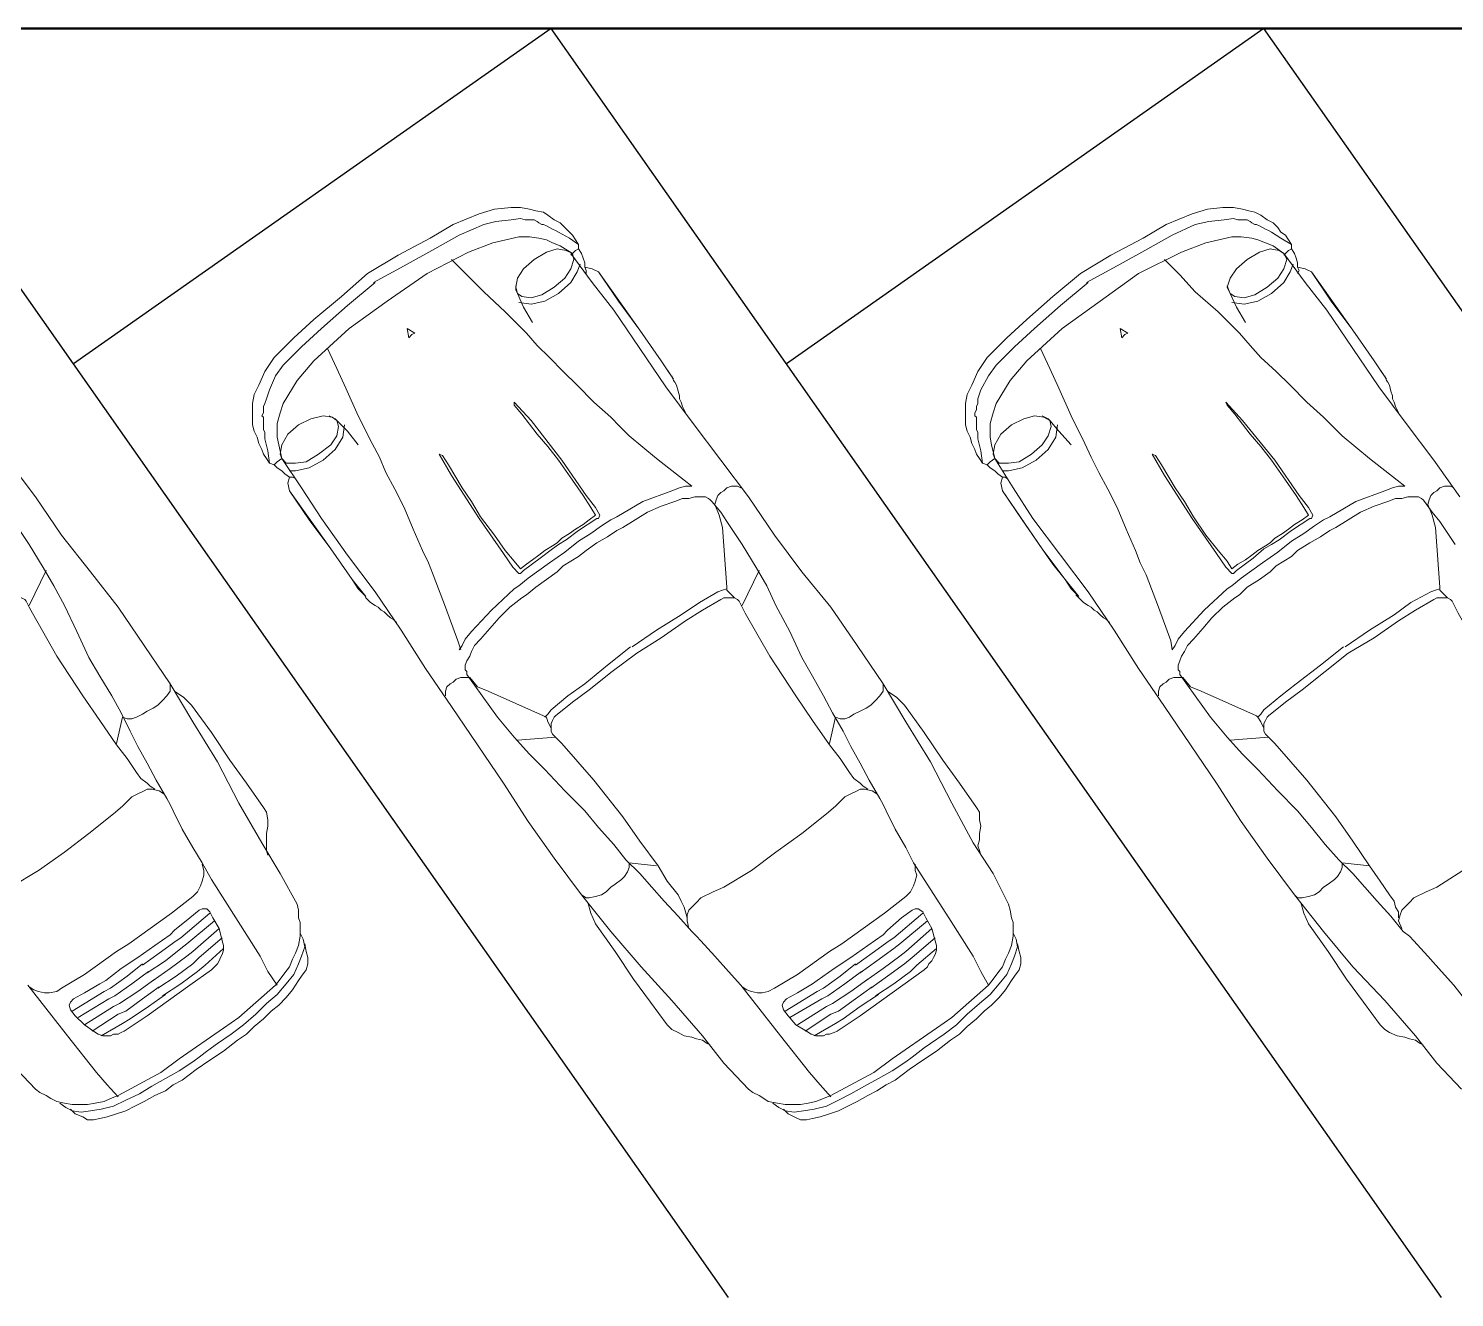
# Model space of a CAD drawing. Header units: metres. Extents: x -24.2 to 51.5, y -28.6 to 30.1.
# Drawn here: x -0.55 to 5.08, y -22.65 to -17.65 of the extents above; entities that cross this region are included whole.
import ezdxf

# ---------------------------------------------------------------- set-up
doc = ezdxf.new("R2010")
doc.units = ezdxf.units.M
for name, color, linetype in [('GF-BLACK', 250, 'Continuous'), ('GF-DARKGRAY', 8, 'Continuous'), ('GF-GRAY', 8, 'Continuous')]:
    doc.layers.add(name, color=color, linetype=linetype)

msp = doc.modelspace()

# ---------------------------------------------------------------- linework, layer by layer
at = {"layer": 'GF-BLACK', "lineweight": 50, "true_color": 0x000000}
msp.add_line((-9.7335, -17.6507), (11.0973, -17.6507), dxfattribs=at)
at = {"layer": 'GF-DARKGRAY', "lineweight": 25, "true_color": 0x767676}
for p, q in [((2.2146, -22.6533), (-1.2974, -17.6507)), ((1.5146, -17.6507), (-0.3681, -18.9723)), ((5.0267, -22.6533), (1.5146, -17.6507)), ((4.3267, -17.6507), (2.4439, -18.9723)), ((7.8387, -22.6533), (4.3267, -17.6507))]:
    msp.add_line(p, q, dxfattribs=at)
at = {"layer": 'GF-GRAY', "lineweight": 13, "true_color": 0x808080}
for p, q in [((2.0396, -19.4309), (2.0698, -19.455)), ((4.8517, -19.4309), (4.8819, -19.455)), ((2.1603, -19.5274), (2.1664, -19.5093)), ((4.9724, -19.5274), (4.9784, -19.5093)), ((-0.4767, -19.7869), (-0.5431, -19.9257)), ((2.3353, -19.7869), (2.2689, -19.9257)), ((1.1465, -20.0645), (1.1586, -20.1007)), ((3.9586, -20.0645), (3.9646, -20.1007)), ((1.3819, -20.4567), (1.5327, -20.4447)), ((4.1939, -20.4567), (4.3448, -20.4447))]:
    msp.add_line(p, q, dxfattribs=at)
for points in [[(0.7905, -18.6162), (0.9112, -18.5438), (1.0379, -18.4774), (1.1284, -18.4231), (1.231, -18.3809), (1.2914, -18.3628), (1.3577, -18.3568), (1.394, -18.3568), (1.4302, -18.3628), (1.4543, -18.3688), (1.4845, -18.3749), (1.5026, -18.3869), (1.5267, -18.405), (1.5508, -18.4171), (1.569, -18.4352), (1.5871, -18.4533), (1.5991, -18.4654), (1.6112, -18.4835), (1.6233, -18.5016)], [(3.6026, -18.6162), (3.7232, -18.5438), (3.85, -18.4774), (3.9405, -18.4231), (4.0431, -18.3809), (4.1034, -18.3628), (4.1638, -18.3568), (4.206, -18.3568), (4.2422, -18.3628), (4.2663, -18.3688), (4.2905, -18.3749), (4.3146, -18.3869), (4.3388, -18.405), (4.3629, -18.4171), (4.381, -18.4352), (4.3931, -18.4533), (4.4112, -18.4654), (4.4232, -18.4835), (4.4353, -18.5016)], [(0.8146, -18.6524), (0.9353, -18.5861), (1.056, -18.5197), (1.1526, -18.4654), (1.2491, -18.4231), (1.2974, -18.4111), (1.3577, -18.405), (1.394, -18.399), (1.4121, -18.405)], [(1.4121, -18.405), (1.4241, -18.405), (1.4362, -18.405), (1.4483, -18.405), (1.4603, -18.4111), (1.4664, -18.4171), (1.4784, -18.4231), (1.4845, -18.4231), (1.4965, -18.4292), (1.5086, -18.4352), (1.5207, -18.4412), (1.5327, -18.4473), (1.5448, -18.4533), (1.5871, -18.4774), (1.6233, -18.5016)], [(3.6267, -18.6524), (3.7474, -18.5861), (3.8681, -18.5197), (3.9646, -18.4654), (4.0551, -18.4231), (4.1095, -18.4111), (4.1698, -18.405), (4.206, -18.399), (4.2241, -18.405)], [(4.2241, -18.405), (4.2362, -18.405), (4.2482, -18.405), (4.2603, -18.405), (4.2724, -18.4111), (4.2784, -18.4171), (4.2905, -18.4231), (4.2965, -18.4231), (4.3086, -18.4292), (4.3207, -18.4352), (4.3327, -18.4412), (4.3448, -18.4473), (4.3569, -18.4533), (4.3931, -18.4774), (4.4353, -18.5016)], [(0.869, -18.7249), (1.0259, -18.6162), (1.1888, -18.5318), (1.2853, -18.4955), (1.3879, -18.4714), (1.4302, -18.4714), (1.4664, -18.4774), (1.4965, -18.4835), (1.5207, -18.4955), (1.5508, -18.5076), (1.5991, -18.5378)], [(1.6233, -18.5016), (1.6233, -18.5197), (1.6112, -18.5257), (1.5931, -18.5438)], [(3.681, -18.7249), (3.8319, -18.6162), (4.0008, -18.5318), (4.0974, -18.4955), (4.2, -18.4714), (4.2362, -18.4714), (4.2784, -18.4774), (4.3026, -18.4835), (4.3327, -18.4955), (4.3629, -18.5076), (4.4051, -18.5378)], [(4.4353, -18.5016), (4.4353, -18.5197), (4.4232, -18.5257), (4.4051, -18.5438)], [(1.5931, -18.5378), (1.6776, -18.6524), (1.7621, -18.7611), (1.8646, -18.9119), (1.9672, -19.0628), (2.0758, -19.2076), (2.1845, -19.3524), (2.2931, -19.4973), (2.3957, -19.6481), (2.5043, -19.793), (2.6189, -19.9317), (2.7215, -20.0826), (2.8241, -20.2335), (2.9146, -20.3843), (3.0112, -20.5412), (3.0957, -20.7042), (3.1801, -20.861), (3.2586, -20.9817), (3.3189, -21.1024), (3.325, -21.1266), (3.331, -21.1567), (3.337, -21.1748), (3.337, -21.199), (3.337, -21.2291), (3.331, -21.2654), (3.3189, -21.2955), (3.3069, -21.3197), (3.2948, -21.3498), (3.2767, -21.374), (3.2586, -21.3981), (3.2405, -21.4223), (3.0957, -21.549), (3.0353, -21.5912), (2.8603, -21.7119), (2.7879, -21.7662), (2.6189, -21.8567), (2.5888, -21.8688), (2.5586, -21.8809), (2.5284, -21.8869), (2.4983, -21.8929), (2.4681, -21.8929), (2.4379, -21.8929), (2.4077, -21.8869), (2.3715, -21.8809), (2.3534, -21.8688), (2.3353, -21.8567), (2.3112, -21.8447), (2.2931, -21.8326), (2.1965, -21.73), (2.1121, -21.6214), (1.9914, -21.4826), (1.8707, -21.3498), (1.75, -21.211), (1.6353, -21.0662), (1.5267, -20.9214), (1.4241, -20.7766), (1.3276, -20.6257), (1.225, -20.4748), (1.1224, -20.324), (1.0198, -20.1731), (0.9233, -20.0223), (0.8207, -19.8714), (0.7121, -19.7266), (0.6095, -19.5817), (0.531, -19.4611), (0.4526, -19.3464)], [(1.6233, -18.5197), (1.6353, -18.5378), (1.6414, -18.5559), (1.6474, -18.574), (1.6474, -18.5921), (1.6534, -18.6042), (1.6534, -18.6162)], [(4.4051, -18.5378), (4.4896, -18.6524), (4.5741, -18.7611), (4.6767, -18.9119), (4.7793, -19.0628), (4.8879, -19.2076), (4.9965, -19.3524), (5.0991, -19.4973)], [(4.4353, -18.5197), (4.4474, -18.5378), (4.4534, -18.5559), (4.4594, -18.574), (4.4594, -18.5921), (4.4655, -18.6042), (4.4594, -18.6162)], [(1.1224, -18.5619), (1.1828, -18.6223), (1.2491, -18.6887), (1.3336, -18.7671), (1.4181, -18.8516), (1.4603, -18.8999), (1.5086, -18.9481), (1.5629, -19.0024), (1.6172, -19.0568), (1.6836, -19.1231), (1.75, -19.1835), (1.7862, -19.2197), (1.8224, -19.2559), (1.931, -19.3464), (2.0396, -19.4309)], [(1.3879, -18.7309), (1.4362, -18.7369), (1.4905, -18.7249), (1.5448, -18.6947), (1.5931, -18.6524), (1.6172, -18.6102), (1.6293, -18.58)], [(1.6474, -18.5921), (1.6776, -18.5981), (1.7017, -18.6102)], [(1.7017, -18.6102), (1.8646, -18.8395), (1.9491, -18.9602), (1.9974, -19.0326)], [(1.7017, -18.6102), (1.7802, -18.7249), (1.8646, -18.8395), (1.9069, -18.8999), (1.9491, -18.9602), (1.9733, -18.9964), (1.9974, -19.0326)], [(3.9345, -18.5619), (3.9948, -18.6223), (4.0551, -18.6887), (4.1457, -18.7671), (4.2301, -18.8516), (4.2724, -18.8999), (4.3146, -18.9481), (4.375, -19.0024), (4.4293, -19.0568), (4.4957, -19.1231), (4.562, -19.1835), (4.5982, -19.2197), (4.6344, -19.2559), (4.7431, -19.3464), (4.8517, -19.4309)], [(4.2, -18.7309), (4.2482, -18.7369), (4.3026, -18.7249), (4.3569, -18.6947), (4.4051, -18.6524), (4.4293, -18.6102), (4.4413, -18.58)], [(4.4594, -18.5921), (4.4896, -18.5981), (4.5138, -18.6102)], [(4.5138, -18.6102), (4.6767, -18.8395), (4.7612, -18.9602), (4.8094, -19.0326)], [(4.5138, -18.6102), (4.5922, -18.7249), (4.6767, -18.8395), (4.7189, -18.8999), (4.7612, -18.9602), (4.7853, -18.9964), (4.8094, -19.0326)], [(0.7905, -18.6162), (0.6879, -18.7068), (0.5793, -18.7973), (0.5009, -18.8697), (0.4224, -18.9481), (0.3862, -19.0024), (0.3621, -19.0568), (0.344, -19.093), (0.3379, -19.1292), (0.3379, -19.1593), (0.3379, -19.1835), (0.3379, -19.2136), (0.344, -19.2378), (0.356, -19.2619), (0.3621, -19.2861), (0.3741, -19.3102), (0.3802, -19.3283), (0.3922, -19.3464), (0.4043, -19.3645)], [(0.8207, -18.6524), (0.7121, -18.743), (0.6095, -18.8335), (0.531, -18.9059), (0.4586, -18.9783), (0.4284, -19.0205), (0.4043, -19.0749), (0.3922, -19.1111), (0.3862, -19.1292)], [(1.3759, -18.6645), (1.3759, -18.6826), (1.3819, -18.6947), (1.406, -18.749), (1.4422, -18.8093)], [(3.6026, -18.6162), (3.4939, -18.7068), (3.3914, -18.7973), (3.3129, -18.8697), (3.2345, -18.9481), (3.1983, -19.0024), (3.1741, -19.0568), (3.156, -19.093), (3.15, -19.1292), (3.15, -19.1593), (3.15, -19.1835), (3.15, -19.2136), (3.156, -19.2378), (3.1681, -19.2619), (3.1741, -19.2861), (3.1862, -19.3102), (3.1922, -19.3283), (3.2043, -19.3464), (3.2164, -19.3645)], [(3.6327, -18.6524), (3.5241, -18.743), (3.4215, -18.8335), (3.3431, -18.9059), (3.2707, -18.9783), (3.2405, -19.0205), (3.2103, -19.0749), (3.1983, -19.1111), (3.1983, -19.1292)], [(4.1819, -18.6645), (4.1879, -18.6826), (4.1939, -18.6947), (4.2181, -18.749), (4.2543, -18.8093)], [(0.869, -18.7249), (0.7181, -18.8335), (0.5793, -18.9602), (0.5129, -19.0386), (0.4586, -19.1292), (0.4465, -19.1654), (0.4345, -19.2076), (0.4345, -19.2317), (0.4345, -19.2619), (0.4405, -19.2921), (0.4526, -19.3464)], [(3.681, -18.7249), (3.5301, -18.8335), (3.3914, -18.9602), (3.325, -19.0386), (3.2707, -19.1292), (3.2586, -19.1654), (3.2465, -19.2076), (3.2465, -19.2317), (3.2465, -19.2619), (3.2526, -19.2921), (3.2646, -19.3464)], [(0.9474, -18.8335), (0.9776, -18.8516), (0.9655, -18.8576)], [(0.9474, -18.8335), (0.9534, -18.8697), (0.9655, -18.8576)], [(3.7595, -18.8335), (3.7896, -18.8516), (3.7776, -18.8576)], [(3.7595, -18.8335), (3.7655, -18.8697), (3.7776, -18.8576)], [(0.6336, -18.9119), (0.6698, -18.9904), (0.706, -19.0688), (0.7543, -19.1774), (0.8086, -19.2861), (0.8388, -19.3404), (0.8629, -19.4007), (0.8991, -19.4671), (0.9353, -19.5395), (0.9715, -19.624), (1.0078, -19.7085), (1.0319, -19.7567), (1.05, -19.805), (1.0983, -19.9317), (1.1465, -20.0645)], [(3.4457, -18.9119), (3.4819, -18.9904), (3.5181, -19.0688), (3.5664, -19.1774), (3.6207, -19.2861), (3.6448, -19.3404), (3.675, -19.4007), (3.7112, -19.4671), (3.7474, -19.5395), (3.7836, -19.624), (3.8198, -19.7085), (3.8379, -19.7567), (3.862, -19.805), (3.9103, -19.9317), (3.9586, -20.0645)], [(1.9914, -19.0205), (1.9974, -19.0386), (2.0034, -19.0447), (2.0095, -19.0567), (2.0155, -19.0809), (2.0215, -19.099), (2.0215, -19.1111), (2.0276, -19.1231), (2.0336, -19.1412), (2.0396, -19.1533), (2.0457, -19.1654), (2.0517, -19.1774)], [(4.8034, -19.0205), (4.8094, -19.0386), (4.8155, -19.0447), (4.8215, -19.0567), (4.8275, -19.0809), (4.8336, -19.099), (4.8336, -19.1111), (4.8396, -19.1231), (4.8457, -19.1412), (4.8517, -19.1533), (4.8577, -19.1654), (4.8638, -19.1774)], [(0.3862, -19.1292), (0.3802, -19.1412), (0.3802, -19.1533), (0.3802, -19.1654), (0.3741, -19.1774), (0.3802, -19.1835), (0.3802, -19.1955), (0.3802, -19.2076), (0.3802, -19.2197), (0.3802, -19.2317), (0.3862, -19.2438), (0.3862, -19.2559), (0.3862, -19.268), (0.3983, -19.3162), (0.4043, -19.3645)], [(0.6396, -19.1774), (0.6638, -19.1895), (0.6698, -19.1955), (0.7121, -19.2378), (0.7543, -19.2921)], [(1.3698, -19.1231), (1.4362, -19.1955), (1.5569, -19.3524), (1.6534, -19.4912), (1.6896, -19.5395), (1.7077, -19.5697), (1.7017, -19.5817), (1.6957, -19.5817), (1.6233, -19.63), (1.575, -19.6662), (1.5448, -19.6843)], [(1.3698, -19.1231), (1.3698, -19.1352), (1.4, -19.1714), (1.4603, -19.2499), (1.5026, -19.2981), (1.5448, -19.3524), (1.5991, -19.4309), (1.6414, -19.4912), (1.6715, -19.5395), (1.6896, -19.5697), (1.6655, -19.5878), (1.6414, -19.6059), (1.6112, -19.624), (1.5871, -19.6421), (1.5569, -19.6602), (1.5388, -19.6783)], [(3.1983, -19.1292), (3.1922, -19.1412), (3.1922, -19.1533), (3.1862, -19.1654), (3.1862, -19.1774), (3.1922, -19.1835), (3.1922, -19.1955), (3.1922, -19.2076), (3.1922, -19.2197), (3.1922, -19.2317), (3.1983, -19.2438), (3.1983, -19.2559), (3.1983, -19.268), (3.2103, -19.3162), (3.2164, -19.3645)], [(3.4517, -19.1774), (3.4758, -19.1895), (3.4819, -19.1955), (3.5181, -19.2378), (3.5664, -19.2921)], [(4.1758, -19.1231), (4.2422, -19.1955), (4.3689, -19.3524), (4.4655, -19.4912), (4.5017, -19.5395), (4.5198, -19.5697), (4.5138, -19.5817), (4.5077, -19.5817), (4.4353, -19.63), (4.387, -19.6662), (4.3569, -19.6843)], [(4.1758, -19.1231), (4.1819, -19.1352), (4.212, -19.1714), (4.2724, -19.2499), (4.3146, -19.2981), (4.3569, -19.3524), (4.4112, -19.4309), (4.4534, -19.4912), (4.4836, -19.5395), (4.5017, -19.5697), (4.4776, -19.5878), (4.4474, -19.6059), (4.4232, -19.624), (4.3991, -19.6421), (4.3689, -19.6602), (4.3508, -19.6783)], [(0.7, -19.2136), (0.694, -19.2619), (0.6638, -19.3102)], [(3.512, -19.2136), (3.506, -19.2619), (3.4758, -19.3102)], [(0.4043, -19.3645), (0.4224, -19.3705), (0.4345, -19.3585), (0.4526, -19.3464)], [(0.5612, -19.3826), (0.6155, -19.3524), (0.6638, -19.3102)], [(1.0741, -19.3283), (1.1224, -19.4128), (1.231, -19.5817), (1.3276, -19.7205), (1.3638, -19.7748), (1.3879, -19.799), (1.394, -19.799), (1.406, -19.7869), (1.4724, -19.7386), (1.5207, -19.7024), (1.5448, -19.6843)], [(1.0741, -19.3283), (1.0862, -19.3343), (1.1103, -19.3705), (1.1646, -19.4611), (1.2009, -19.5154), (1.2371, -19.5757), (1.2914, -19.6481), (1.3336, -19.7085), (1.3698, -19.7507), (1.394, -19.7809), (1.4181, -19.7628), (1.4422, -19.7447), (1.4664, -19.7266), (1.4905, -19.7085), (1.5207, -19.6904), (1.5388, -19.6783)], [(3.2164, -19.3645), (3.2345, -19.3705), (3.2465, -19.3585), (3.2646, -19.3464)], [(5.1051, -21.8326), (5.0086, -21.73), (4.9241, -21.6214), (4.8034, -21.4826), (4.6767, -21.3498), (4.562, -21.211), (4.4474, -21.0662), (4.3388, -20.9214), (4.2362, -20.7766), (4.1396, -20.6257), (4.037, -20.4748), (3.9345, -20.324), (3.8319, -20.1731), (3.7353, -20.0223), (3.6327, -19.8714), (3.5241, -19.7266), (3.4155, -19.5817), (3.337, -19.4611), (3.2646, -19.3464)], [(3.3733, -19.3826), (3.4276, -19.3524), (3.4758, -19.3102)], [(3.8862, -19.3283), (3.9345, -19.4128), (4.0431, -19.5817), (4.1396, -19.7205), (4.1758, -19.7748), (4.2, -19.799), (4.206, -19.799), (4.2181, -19.7869), (4.2844, -19.7386), (4.3267, -19.7024), (4.3569, -19.6843)], [(3.8862, -19.3283), (3.8982, -19.3343), (3.9224, -19.3705), (3.9767, -19.4611), (4.0129, -19.5154), (4.0491, -19.5757), (4.0974, -19.6481), (4.1457, -19.7085), (4.1819, -19.7507), (4.2, -19.7809), (4.2241, -19.7628), (4.2543, -19.7447), (4.2784, -19.7266), (4.3026, -19.7085), (4.3327, -19.6904), (4.3508, -19.6783)], [(-0.6276, -19.3524), (-0.519, -19.4973), (-0.4164, -19.6481), (-0.3017, -19.793), (-0.1931, -19.9317), (-0.0905, -20.0826), (0.0121, -20.2335), (0.1026, -20.3843), (0.1991, -20.5412), (0.2836, -20.7042), (0.3741, -20.861), (0.4465, -20.9817), (0.5129, -21.1024), (0.519, -21.1266), (0.519, -21.1567), (0.525, -21.1748), (0.525, -21.199), (0.525, -21.2291), (0.519, -21.2654), (0.5069, -21.2955), (0.4948, -21.3197), (0.4828, -21.3498), (0.4647, -21.374), (0.4465, -21.3981), (0.4284, -21.4223), (0.2836, -21.549), (0.2233, -21.5912), (0.0483, -21.7119), (-0.0241, -21.7662), (-0.1931, -21.8567), (-0.2233, -21.8688), (-0.2474, -21.8809), (-0.2836, -21.8869), (-0.3138, -21.8929), (-0.344, -21.8929), (-0.3741, -21.8929), (-0.4043, -21.8869), (-0.4345, -21.8809), (-0.4586, -21.8688), (-0.4767, -21.8567), (-0.5009, -21.8447), (-0.519, -21.8326), (-0.6155, -21.73)], [(0.4224, -19.3705), (0.4345, -19.3826), (0.4526, -19.3947), (0.4647, -19.4067), (0.4828, -19.4188), (0.4948, -19.4188), (0.5069, -19.4249)], [(0.5612, -19.3826), (0.5069, -19.3947), (0.4828, -19.3947)], [(3.2345, -19.3705), (3.2465, -19.3826), (3.2646, -19.3947), (3.2767, -19.4067), (3.2948, -19.4188), (3.3069, -19.4188), (3.3129, -19.4249)], [(3.3733, -19.3826), (3.3189, -19.3947), (3.2948, -19.3947)], [(0.4828, -19.4188), (0.4767, -19.443), (0.4828, -19.4731)], [(2.0698, -19.455), (2.0457, -19.455), (2.0215, -19.4611), (1.9914, -19.4731), (1.8767, -19.5154), (1.7741, -19.5757), (1.75, -19.5878), (1.7138, -19.6119), (1.6715, -19.6421), (1.6233, -19.6723), (1.569, -19.7145)], [(2.2629, -19.4611), (2.2508, -19.455), (2.2388, -19.455), (2.2267, -19.455), (2.2086, -19.4611), (2.1965, -19.4731), (2.1845, -19.4792), (2.1724, -19.4912), (2.1664, -19.5093)], [(3.2948, -19.4188), (3.2888, -19.443), (3.2948, -19.4731)], [(4.8819, -19.455), (4.8577, -19.455), (4.8336, -19.4611), (4.8034, -19.4731), (4.6888, -19.5154), (4.5862, -19.5757), (4.562, -19.5878), (4.5258, -19.6119), (4.4836, -19.6421), (4.4353, -19.6723), (4.381, -19.7145)], [(5.075, -19.4611), (5.0629, -19.455), (5.0508, -19.455), (5.0388, -19.455), (5.0206, -19.4611), (5.0086, -19.4731), (4.9965, -19.4792), (4.9844, -19.4912), (4.9784, -19.5093)], [(0.4828, -19.4731), (0.6457, -19.7024), (0.7302, -19.8231), (0.7845, -19.8895)], [(0.4828, -19.4731), (0.5612, -19.5878), (0.6457, -19.7024), (0.6879, -19.7628), (0.7302, -19.8231), (0.7543, -19.8593), (0.7845, -19.8895)], [(2.1483, -19.5154), (2.1422, -19.5093), (2.1362, -19.5033), (2.1241, -19.4973), (2.1181, -19.4973), (2.1, -19.4973), (2.0819, -19.4973), (2.0577, -19.5033), (2.0336, -19.5033), (2.0034, -19.5154), (1.9491, -19.5335), (1.8948, -19.5576), (1.8465, -19.5878), (1.7983, -19.6179), (1.7741, -19.63), (1.7379, -19.6542), (1.6957, -19.6783), (1.6534, -19.7085), (1.6233, -19.7326), (1.5931, -19.7507)], [(3.2405, -21.4223), (3.2103, -21.3679), (3.1801, -21.3076), (3.0836, -21.1567), (2.987, -21.0059), (2.9448, -20.9395), (2.9146, -20.8792), (2.8724, -20.8067), (2.8362, -20.7343), (2.8241, -20.7102), (2.812, -20.686), (2.7698, -20.6136), (2.7336, -20.5473), (2.6974, -20.4809), (2.6672, -20.4205), (2.625, -20.3481), (2.5888, -20.2817), (2.5465, -20.2033), (2.5043, -20.1309), (2.456, -20.0283), (2.4017, -19.9257), (2.3655, -19.8473), (2.3233, -19.7749), (2.2689, -19.6843), (2.2086, -19.5938), (2.1845, -19.5576), (2.1483, -19.5154)], [(3.2948, -19.4731), (3.4517, -19.7024), (3.5422, -19.8231), (3.5965, -19.8895)], [(3.2948, -19.4731), (3.3733, -19.5878), (3.4517, -19.7024), (3.4939, -19.7628), (3.5422, -19.8231), (3.5664, -19.8593), (3.5965, -19.8895)], [(4.9603, -19.5154), (4.9543, -19.5093), (4.9482, -19.5033), (4.9362, -19.4973), (4.9301, -19.4973), (4.912, -19.4973), (4.8939, -19.4973), (4.8698, -19.5033), (4.8456, -19.5033), (4.8155, -19.5154), (4.7612, -19.5335), (4.7069, -19.5576), (4.6586, -19.5878), (4.6103, -19.6179), (4.5862, -19.63), (4.55, -19.6542), (4.5077, -19.6783), (4.4594, -19.7085), (4.4353, -19.7326), (4.4051, -19.7507)], [(5.081, -19.6843), (5.0206, -19.5938), (4.9905, -19.5576), (4.9603, -19.5154)], [(2.2388, -19.8955), (2.2207, -19.8774), (2.2086, -19.8654), (2.2086, -19.8533), (2.1905, -19.618), (2.1784, -19.5697), (2.1603, -19.5274)], [(5.0508, -19.8955), (5.0327, -19.8774), (5.0206, -19.8654), (5.0206, -19.8533), (5.0025, -19.618), (4.9905, -19.5697), (4.9724, -19.5274)], [(0.4345, -21.4223), (0.3983, -21.3679), (0.3681, -21.3076), (0.2715, -21.1567), (0.175, -21.0059), (0.1388, -20.9395), (0.1026, -20.8792), (0.0603, -20.8067), (0.0241, -20.7343), (0.0121, -20.7102), (0, -20.686), (-0.0422, -20.6136), (-0.0784, -20.5473), (-0.1147, -20.4809), (-0.1448, -20.4205), (-0.181, -20.3481), (-0.2172, -20.2817), (-0.2655, -20.2033), (-0.3078, -20.1309), (-0.356, -20.0283), (-0.4043, -19.9257), (-0.4466, -19.8473), (-0.4888, -19.7749), (-0.5431, -19.6843), (-0.6034, -19.5938)], [(1.3698, -19.8593), (1.3879, -19.8473), (1.4241, -19.8171), (1.4664, -19.7869), (1.5086, -19.7567), (1.569, -19.7145)], [(4.1819, -19.8593), (4.2, -19.8473), (4.2362, -19.8171), (4.2784, -19.7869), (4.3207, -19.7567), (4.381, -19.7145)], [(1.1828, -20.1973), (1.1828, -20.1852), (1.1767, -20.1792), (1.1767, -20.1671), (1.1767, -20.1611), (1.1828, -20.1429), (1.1948, -20.1248), (1.2009, -20.1067), (1.2129, -20.0826), (1.2371, -20.0585), (1.2733, -20.0162), (1.3095, -19.974), (1.3517, -19.9317), (1.4, -19.8955), (1.4181, -19.8835), (1.4543, -19.8533), (1.4965, -19.8231), (1.5388, -19.793), (1.5629, -19.7688), (1.5931, -19.7507)], [(3.9948, -20.1973), (3.9948, -20.1852), (3.9888, -20.1792), (3.9888, -20.1671), (3.9888, -20.1611), (3.9948, -20.1429), (4.0008, -20.1248), (4.0129, -20.1067), (4.025, -20.0826), (4.0491, -20.0585), (4.0853, -20.0162), (4.1215, -19.974), (4.1638, -19.9317), (4.212, -19.8955), (4.2301, -19.8835), (4.2603, -19.8533), (4.3086, -19.8231), (4.3508, -19.793), (4.375, -19.7688), (4.4051, -19.7507)], [(-0.0483, -20.6498), (-0.0664, -20.6378), (-0.0784, -20.6257), (-0.1026, -20.6076), (-0.1207, -20.5835), (-0.1569, -20.5291), (-0.1991, -20.4748), (-0.2655, -20.3783), (-0.3319, -20.2817), (-0.4345, -20.1248), (-0.531, -19.9559), (-0.5431, -19.9317), (-0.5552, -19.9076), (-0.5612, -19.9016), (-0.5733, -19.8955), (-0.5853, -19.8955), (-0.6034, -19.8955), (-0.6155, -19.8955), (-0.6276, -19.9016), (-0.694, -19.9438), (-0.7664, -19.986), (-0.8629, -20.0524), (-0.9595, -20.1128)], [(0.7784, -19.8835), (0.7845, -19.8955), (0.7905, -19.9016), (0.8026, -19.9136), (0.8207, -19.9257), (0.8328, -19.9317), (0.8448, -19.9438), (0.8569, -19.9498), (0.869, -19.9619), (0.881, -19.974), (0.8931, -19.98), (0.9052, -19.9921)], [(1.3698, -19.8593), (1.2793, -19.9438), (1.2009, -20.0283)], [(2.2086, -19.8593), (2.1905, -19.8654), (2.1724, -19.8714), (2.1, -19.9136), (2.0276, -19.9619), (1.931, -20.0223), (1.8345, -20.0886)], [(2.7638, -20.6498), (2.7457, -20.6378), (2.7336, -20.6257), (2.7095, -20.6076), (2.6914, -20.5835), (2.6552, -20.5291), (2.6129, -20.4748), (2.5465, -20.3783), (2.4802, -20.2817), (2.3776, -20.1248), (2.281, -19.9559), (2.2689, -19.9317), (2.2569, -19.9076), (2.2508, -19.9016), (2.2388, -19.8955), (2.2207, -19.8955), (2.2086, -19.8955), (2.1965, -19.8955), (2.1845, -19.9016), (2.1121, -19.9438), (2.0457, -19.986), (1.9491, -20.0524), (1.8526, -20.1128)], [(3.5845, -19.8835), (3.5965, -19.8955), (3.6026, -19.9016), (3.6146, -19.9136), (3.6327, -19.9257), (3.6448, -19.9317), (3.6569, -19.9438), (3.6689, -19.9498), (3.681, -19.9619), (3.6931, -19.974), (3.7051, -19.98), (3.7172, -19.9921)], [(4.1819, -19.8593), (4.0913, -19.9438), (4.0129, -20.0283)], [(5.0206, -19.8593), (5.0025, -19.8654), (4.9844, -19.8714), (4.906, -19.9136), (4.8396, -19.9619), (4.7431, -20.0223), (4.6465, -20.0886)], [(5.5758, -20.6498), (5.5577, -20.6378), (5.5396, -20.6257), (5.5215, -20.6076), (5.5034, -20.5835), (5.4612, -20.5291), (5.425, -20.4748), (5.3586, -20.3783), (5.2862, -20.2817), (5.1896, -20.1248), (5.0931, -19.9559), (5.081, -19.9317), (5.0689, -19.9076), (5.0629, -19.9016), (5.0508, -19.8955), (5.0327, -19.8955), (5.0207, -19.8955), (5.0086, -19.8955), (4.9965, -19.9016), (4.9241, -19.9438), (4.8577, -19.986), (4.7612, -20.0524), (4.6586, -20.1128)], [(1.1526, -20.1007), (1.1646, -20.0826), (1.1767, -20.0585), (1.2009, -20.0283)], [(3.9646, -20.1007), (3.9767, -20.0826), (3.9888, -20.0585), (4.0129, -20.0283)], [(1.4905, -20.3662), (1.5026, -20.3542), (1.5146, -20.336), (1.581, -20.2817), (1.6474, -20.2335), (1.7379, -20.1611), (1.8284, -20.0886)], [(2.0517, -21.1567), (2.0457, -21.1326), (2.0396, -21.1145), (2.0276, -21.0904), (2.0155, -21.0662), (1.9733, -21.0119), (1.9371, -20.9516), (1.8646, -20.855), (1.7983, -20.7585), (1.6836, -20.6136), (1.5569, -20.4688), (1.5388, -20.4507), (1.5207, -20.4326), (1.5146, -20.4205), (1.5146, -20.4085), (1.5146, -20.3904), (1.5207, -20.3783), (1.5267, -20.3662), (1.5327, -20.3602), (1.5991, -20.3059), (1.6655, -20.2576), (1.756, -20.1852), (1.8526, -20.1128)], [(4.3026, -20.3662), (4.3146, -20.3542), (4.3267, -20.336), (4.3931, -20.2817), (4.4534, -20.2335), (4.55, -20.1611), (4.6405, -20.0886)], [(4.8577, -21.1567), (4.8577, -21.1326), (4.8457, -21.1145), (4.8396, -21.0904), (4.8215, -21.0662), (4.7853, -21.0119), (4.7431, -20.9516), (4.6767, -20.855), (4.6103, -20.7585), (4.4957, -20.6136), (4.3689, -20.4688), (4.3508, -20.4507), (4.3327, -20.4326), (4.3267, -20.4205), (4.3267, -20.4085), (4.3267, -20.3904), (4.3327, -20.3783), (4.3388, -20.3662), (4.3448, -20.3602), (4.4112, -20.3059), (4.4776, -20.2576), (4.5681, -20.1852), (4.6586, -20.1128)], [(0.0121, -20.2335), (0.0121, -20.2455), (0.0121, -20.2636), (0, -20.2817), (-0.0181, -20.2998), (-0.0362, -20.3179), (-0.0543, -20.33), (-0.0784, -20.3421), (-0.0965, -20.3542), (-0.1207, -20.3662), (-0.1388, -20.3723), (-0.1569, -20.3723), (-0.175, -20.3662), (-0.1991, -20.4688)], [(1.0983, -20.2817), (1.0983, -20.2697), (1.0983, -20.2636), (1.1043, -20.2455), (1.1164, -20.2335), (1.1284, -20.2274), (1.1405, -20.2154), (1.1586, -20.2093), (1.1767, -20.2093), (1.1948, -20.2093)], [(2.6189, -21.8628), (2.5767, -21.8145), (2.5345, -21.7662), (2.4198, -21.6214), (2.3112, -21.4826), (2.2629, -21.4222), (2.2146, -21.3679), (2.1603, -21.3076), (2.106, -21.2472), (2.0879, -21.2291), (2.0698, -21.211), (2.0155, -21.1507), (1.9612, -21.0904), (1.9129, -21.036), (1.8646, -20.9817), (1.8103, -20.9274), (1.7621, -20.8671), (1.7017, -20.8007), (1.6474, -20.7343), (1.569, -20.6559), (1.4905, -20.5714), (1.4302, -20.511), (1.3698, -20.4447), (1.3034, -20.3662), (1.2431, -20.2817), (1.2129, -20.2395), (1.1828, -20.1973)], [(1.5146, -20.4085), (1.5026, -20.3843), (1.4965, -20.3662), (1.4845, -20.3602), (1.2672, -20.2636), (1.225, -20.2455), (1.1948, -20.2093)], [(2.8241, -20.2335), (2.8241, -20.2455), (2.8241, -20.2636), (2.8121, -20.2817), (2.7939, -20.2998), (2.7758, -20.3179), (2.7577, -20.33), (2.7336, -20.3421), (2.7095, -20.3542), (2.6914, -20.3662), (2.6733, -20.3723), (2.6552, -20.3723), (2.6371, -20.3662), (2.6129, -20.4688)], [(3.9103, -20.2817), (3.9103, -20.2697), (3.9103, -20.2636), (3.9164, -20.2455), (3.9284, -20.2335), (3.9405, -20.2274), (3.9526, -20.2154), (3.9707, -20.2093), (3.9888, -20.2093), (4.0069, -20.2093)], [(5.1232, -21.4826), (5.075, -21.4222), (5.0267, -21.3679), (4.9724, -21.3076), (4.9181, -21.2472), (4.9, -21.2291), (4.8758, -21.211), (4.8275, -21.1507), (4.7732, -21.0904), (4.725, -21.036), (4.6767, -20.9817), (4.6224, -20.9274), (4.5681, -20.8671), (4.5138, -20.8007), (4.4594, -20.7343), (4.381, -20.6559), (4.3026, -20.5714), (4.2422, -20.511), (4.1819, -20.4447), (4.1155, -20.3662), (4.0551, -20.2817), (4.025, -20.2395), (3.9948, -20.1973)], [(4.3267, -20.4085), (4.3146, -20.3843), (4.3026, -20.3662), (4.2965, -20.3602), (4.0793, -20.2636), (4.037, -20.2455), (4.0069, -20.2093)], [(0.0302, -20.2636), (0.0664, -20.2878), (0.0966, -20.3179), (0.175, -20.4266), (0.2474, -20.5352), (0.3138, -20.6257), (0.3802, -20.7223), (0.3922, -20.7404), (0.3983, -20.7705), (0.3983, -20.7947), (0.3922, -20.8248), (0.3922, -20.849), (0.3922, -20.8731), (0.3922, -20.8912), (0.3983, -20.9093)], [(2.8422, -20.2636), (2.8784, -20.2878), (2.9086, -20.3179), (2.987, -20.4266), (3.0595, -20.5352), (3.1258, -20.6257), (3.1922, -20.7223), (3.2043, -20.7404), (3.2043, -20.7705), (3.2103, -20.7947), (3.2043, -20.8248), (3.2043, -20.849), (3.1983, -20.8731), (3.2043, -20.8912), (3.2103, -20.9093)], [(-0.0121, -20.6679), (-0.0302, -20.6559), (-0.0603, -20.6498), (-0.0784, -20.6498), (-0.0905, -20.6559), (-0.1147, -20.6679), (-0.1388, -20.68), (-0.175, -20.7162), (-0.2112, -20.7464), (-0.3078, -20.8248), (-0.4043, -20.8973)], [(2.8, -20.6679), (2.7819, -20.6559), (2.7517, -20.6498), (2.7336, -20.6498), (2.7215, -20.6559), (2.6974, -20.6679), (2.6733, -20.68), (2.637, -20.7162), (2.6008, -20.7464), (2.5043, -20.8248), (2.4017, -20.8973)], [(-0.7543, -21.199), (-0.7603, -21.1688), (-0.7603, -21.1447), (-0.7543, -21.1266), (-0.7422, -21.1145), (-0.7241, -21.0964), (-0.706, -21.0783), (-0.6578, -21.0541), (-0.6155, -21.036), (-0.5069, -20.9697), (-0.4043, -20.8973)], [(2.0577, -21.199), (2.0517, -21.1688), (2.0517, -21.1447), (2.0577, -21.1266), (2.0698, -21.1145), (2.0879, -21.0964), (2.106, -21.0783), (2.1543, -21.0541), (2.1965, -21.036), (2.3052, -20.9697), (2.4017, -20.8973)], [(4.8698, -21.199), (4.8577, -21.1688), (4.8638, -21.1447), (4.8698, -21.1266), (4.8819, -21.1145), (4.9, -21.0964), (4.9181, -21.0783), (4.9663, -21.0541), (5.0086, -21.036), (5.1112, -20.9697), (5.2138, -20.8973)], [(0.1388, -20.9455), (0.1448, -20.9697), (0.1448, -20.9878), (0.1388, -21.0119), (0.1328, -21.03), (0.1207, -21.0541), (0.1026, -21.0723), (0.0181, -21.1386), (-0.0664, -21.199), (-0.1086, -21.2291), (-0.1509, -21.2593)], [(1.6353, -21.0662), (1.6534, -21.0783), (1.6655, -21.0783), (1.6896, -21.0723), (1.7138, -21.0662), (1.7319, -21.0541), (1.75, -21.036), (1.7681, -21.024), (1.7922, -21.0059), (1.8043, -20.9938), (1.8164, -20.9757), (1.8224, -20.9576), (1.8224, -20.9395), (1.931, -20.9516)], [(2.9508, -20.9455), (2.9508, -20.9697), (2.9569, -20.9878), (2.9508, -21.0119), (2.9448, -21.03), (2.9327, -21.0541), (2.9146, -21.0723), (2.8301, -21.1386), (2.7457, -21.199), (2.7034, -21.2291), (2.6612, -21.2593)], [(4.4474, -21.0662), (4.4594, -21.0783), (4.4776, -21.0783), (4.5017, -21.0723), (4.5258, -21.0662), (4.5439, -21.0541), (4.562, -21.036), (4.5801, -21.024), (4.6043, -21.0059), (4.6163, -20.9938), (4.6284, -20.9757), (4.6344, -20.9576), (4.6344, -20.9395), (4.7431, -20.9516)], [(-0.1147, -21.3136), (-0.0483, -21.2654), (0.0121, -21.2231), (0.0302, -21.205), (0.0905, -21.1567), (0.1267, -21.1266), (0.1388, -21.1205)], [(-0.0965, -21.3438), (-0.0302, -21.2955), (0.0362, -21.2472), (0.0543, -21.2352), (0.169, -21.1386)], [(0.169, -21.1326), (0.181, -21.1567), (0.2052, -21.199), (0.2172, -21.2472), (0.2233, -21.2654), (0.2233, -21.2835), (0.2172, -21.3016), (0.2112, -21.3136), (0.2052, -21.3257), (0.1991, -21.3378), (0.1871, -21.3498), (0.175, -21.3619), (0.0905, -21.4222), (0.006, -21.4826)], [(0.169, -21.1326), (0.1569, -21.1205), (0.1388, -21.1205)], [(1.6595, -21.0964), (1.6715, -21.1386), (1.6896, -21.1809), (1.7681, -21.2895), (1.8405, -21.3981), (1.9069, -21.4886), (1.9733, -21.5791), (1.9914, -21.5972), (2.0155, -21.6093), (2.0396, -21.6214), (2.0698, -21.6274), (2.0879, -21.6335), (2.1121, -21.6395), (2.1302, -21.6516), (2.1422, -21.6576)], [(2.6974, -21.3136), (2.7638, -21.2654), (2.8241, -21.2231), (2.8422, -21.205), (2.8965, -21.1567), (2.9388, -21.1266), (2.9508, -21.1205)], [(2.7155, -21.3438), (2.7819, -21.2955), (2.8483, -21.2472), (2.8664, -21.2352), (2.981, -21.1386)], [(2.981, -21.1326), (2.9931, -21.1567), (3.0172, -21.199), (3.0293, -21.2472), (3.0353, -21.2654), (3.0353, -21.2835), (3.0293, -21.3016), (3.0233, -21.3136), (3.0172, -21.3257), (3.0051, -21.3378), (2.9991, -21.3498), (2.987, -21.3619), (2.9026, -21.4222), (2.8181, -21.4826)], [(2.981, -21.1326), (2.9629, -21.1205), (2.9508, -21.1205)], [(4.4715, -21.0964), (4.4836, -21.1386), (4.5017, -21.1809), (4.5801, -21.2895), (4.6525, -21.3981), (4.7189, -21.4886), (4.7853, -21.5791), (4.8034, -21.5972), (4.8215, -21.6093), (4.8517, -21.6214), (4.8819, -21.6274), (4.9, -21.6335), (4.9241, -21.6395), (4.9422, -21.6516), (4.9543, -21.6576)], [(-0.0784, -21.374), (-0.006, -21.3257), (0.0543, -21.2774), (0.0784, -21.2593), (0.1871, -21.1688)], [(-0.0543, -21.4041), (0.0121, -21.3559), (0.0784, -21.3076), (0.1026, -21.2895), (0.2052, -21.199)], [(2.7336, -21.374), (2.8, -21.3257), (2.8664, -21.2774), (2.8905, -21.2593), (2.9991, -21.1688)], [(2.7577, -21.4041), (2.8241, -21.3559), (2.8905, -21.3076), (2.9146, -21.2895), (3.0172, -21.199)], [(-0.0362, -21.4343), (0.0362, -21.386), (0.1026, -21.3378), (0.1267, -21.3136), (0.2172, -21.2352)], [(0.525, -21.2171), (0.5371, -21.2412), (0.5431, -21.2714), (0.531, -21.3076), (0.519, -21.3378), (0.5009, -21.38), (0.4707, -21.4162), (0.4345, -21.4585), (0.3922, -21.4947), (0.35, -21.5369), (0.3017, -21.5791), (0.2534, -21.6154), (0.1991, -21.6516), (0.175, -21.6697), (0.1509, -21.6878)], [(2.7758, -21.4343), (2.8422, -21.386), (2.9086, -21.3378), (2.9388, -21.3136), (3.0293, -21.2352)], [(3.337, -21.2171), (3.3491, -21.2412), (3.3551, -21.2714), (3.3431, -21.3076), (3.331, -21.3378), (3.3129, -21.38), (3.2827, -21.4162), (3.2465, -21.4585), (3.2043, -21.4947), (3.156, -21.5369), (3.1138, -21.5791), (3.0655, -21.6154), (3.0112, -21.6516), (2.987, -21.6697), (2.9629, -21.6878)], [(-0.5431, -21.4283), (-0.525, -21.4404), (-0.5069, -21.4464), (-0.4828, -21.4524), (-0.4647, -21.4524), (-0.4345, -21.4464), (-0.4164, -21.4343), (-0.3259, -21.38), (-0.2414, -21.3197), (-0.1991, -21.2895), (-0.1509, -21.2593)], [(-0.1147, -21.3136), (-0.181, -21.3559), (-0.2414, -21.4041), (-0.2655, -21.4162), (-0.3259, -21.4524), (-0.3681, -21.4766), (-0.3802, -21.4886), (-0.3862, -21.5007), (-0.3802, -21.5188), (-0.3621, -21.5429), (-0.3259, -21.5791), (-0.2897, -21.6033), (-0.2716, -21.6154), (-0.2534, -21.6214), (-0.2353, -21.6214), (-0.2233, -21.6214), (-0.2112, -21.6154), (-0.1931, -21.6154), (-0.181, -21.6093), (-0.169, -21.6033), (-0.0784, -21.5429), (0.006, -21.4826)], [(-0.0181, -21.4645), (0.0543, -21.4162), (0.1207, -21.3679), (0.1509, -21.3438), (0.2233, -21.2774)], [(0.5431, -21.2593), (0.5491, -21.2895), (0.5552, -21.3136), (0.5552, -21.3378), (0.5491, -21.3619), (0.531, -21.386), (0.519, -21.4041), (0.4948, -21.4403), (0.4707, -21.4705), (0.4405, -21.5007), (0.4103, -21.5248), (0.3802, -21.555), (0.344, -21.5852), (0.3138, -21.6153), (0.2776, -21.6395), (0.2233, -21.6817), (0.169, -21.7179)], [(2.2689, -21.4283), (2.2871, -21.4404), (2.3052, -21.4464), (2.3293, -21.4524), (2.3474, -21.4524), (2.3715, -21.4464), (2.3957, -21.4343), (2.4862, -21.38), (2.5707, -21.3197), (2.6129, -21.2895), (2.6612, -21.2593)], [(2.6974, -21.3136), (2.631, -21.3559), (2.5646, -21.4041), (2.5465, -21.4162), (2.4862, -21.4524), (2.4439, -21.4766), (2.4319, -21.4886), (2.4258, -21.5007), (2.4319, -21.5188), (2.45, -21.5429), (2.4802, -21.5791), (2.5224, -21.6033), (2.5405, -21.6154), (2.5586, -21.6214), (2.5767, -21.6214), (2.5888, -21.6214), (2.6008, -21.6154), (2.6129, -21.6154), (2.631, -21.6093), (2.6431, -21.6033), (2.7336, -21.5429), (2.8181, -21.4826)], [(2.7939, -21.4645), (2.8664, -21.4162), (2.9327, -21.3679), (2.9569, -21.3438), (3.0353, -21.2774)], [(3.3551, -21.2593), (3.3612, -21.2895), (3.3672, -21.3136), (3.3672, -21.3378), (3.3612, -21.3619), (3.3431, -21.386), (3.331, -21.4041), (3.3069, -21.4403), (3.2827, -21.4705), (3.2526, -21.5007), (3.2224, -21.5248), (3.1922, -21.555), (3.156, -21.5852), (3.1258, -21.6153), (3.0896, -21.6395), (3.0353, -21.6817), (2.981, -21.7179)], [(-0.0965, -21.3378), (-0.1569, -21.386), (-0.2233, -21.4343), (-0.2474, -21.4464), (-0.3741, -21.5248)], [(-0.0724, -21.3679), (-0.1388, -21.4162), (-0.2052, -21.4645), (-0.2293, -21.4766), (-0.35, -21.549)], [(2.7155, -21.3378), (2.6552, -21.386), (2.5888, -21.4343), (2.5646, -21.4464), (2.4379, -21.5248)], [(2.7396, -21.3679), (2.6733, -21.4162), (2.6069, -21.4645), (2.5827, -21.4766), (2.456, -21.549)], [(-0.1931, -21.8628), (-0.2353, -21.8145), (-0.2776, -21.7662), (-0.3922, -21.6214), (-0.5009, -21.4826), (-0.5491, -21.4222)], [(-0.0483, -21.3981), (-0.1147, -21.4464), (-0.1871, -21.4947), (-0.2112, -21.5067), (-0.3259, -21.5791)], [(2.7638, -21.3981), (2.6974, -21.4464), (2.625, -21.4947), (2.6008, -21.5067), (2.4862, -21.5791)], [(-0.0302, -21.4283), (-0.0965, -21.4766), (-0.1629, -21.5248), (-0.1931, -21.5369), (-0.2957, -21.6033)], [(-0.006, -21.4585), (-0.0724, -21.5067), (-0.1448, -21.555), (-0.175, -21.5731), (-0.2595, -21.6214)], [(2.7819, -21.4283), (2.7155, -21.4766), (2.6491, -21.5248), (2.6189, -21.5369), (2.5164, -21.6033)], [(2.806, -21.4585), (2.7336, -21.5067), (2.6672, -21.555), (2.637, -21.5731), (2.5526, -21.6214)], [(-0.4224, -21.8869), (-0.3983, -21.905), (-0.3741, -21.9171), (-0.3379, -21.9231), (-0.3017, -21.9171), (-0.2595, -21.911), (-0.2112, -21.899), (-0.1629, -21.8748), (-0.1086, -21.8507), (-0.0603, -21.8205), (-0.006, -21.7903), (0.0483, -21.7602), (0.1026, -21.724), (0.1267, -21.7059), (0.1509, -21.6878)], [(2.3896, -21.8869), (2.4138, -21.905), (2.4379, -21.9171), (2.4741, -21.9231), (2.5103, -21.9171), (2.5526, -21.911), (2.6008, -21.899), (2.6491, -21.8748), (2.6974, -21.8507), (2.7517, -21.8205), (2.806, -21.7903), (2.8603, -21.7602), (2.9146, -21.724), (2.9388, -21.7059), (2.9629, -21.6878)], [(-0.3802, -21.911), (-0.3621, -21.9291), (-0.3319, -21.9412), (-0.3138, -21.9533), (-0.2897, -21.9533), (-0.2655, -21.9472), (-0.2353, -21.9412), (-0.1991, -21.9291), (-0.1629, -21.9171), (-0.1267, -21.899), (-0.0905, -21.8809), (-0.0483, -21.8567), (-0.006, -21.8386), (0.0241, -21.8145), (0.0603, -21.7964), (0.1147, -21.7541), (0.169, -21.7179)], [(2.4319, -21.911), (2.45, -21.9291), (2.4741, -21.9412), (2.4983, -21.9533), (2.5224, -21.9533), (2.5465, -21.9472), (2.5767, -21.9412), (2.6129, -21.9291), (2.6491, -21.9171), (2.6853, -21.899), (2.7215, -21.8809), (2.7638, -21.8567), (2.8, -21.8386), (2.8362, -21.8145), (2.8724, -21.7964), (2.9267, -21.7541), (2.981, -21.7179)]]:
    msp.add_lwpolyline(points, dxfattribs=at)
for points in [[(1.5991, -18.5378), (1.6052, -18.5619), (1.5931, -18.5981), (1.569, -18.6343), (1.5267, -18.6705), (1.4784, -18.7007), (1.4362, -18.7128), (1.4, -18.7068), (1.3819, -18.6947), (1.3759, -18.6705), (1.3819, -18.6343), (1.406, -18.5981), (1.4483, -18.5619), (1.4965, -18.5318), (1.5388, -18.5197), (1.575, -18.5257)], [(4.4051, -18.5378), (4.4172, -18.5619), (4.4051, -18.5981), (4.381, -18.6343), (4.3388, -18.6705), (4.2905, -18.7007), (4.2482, -18.7128), (4.212, -18.7068), (4.1939, -18.6947), (4.1819, -18.6705), (4.1939, -18.6343), (4.2181, -18.5981), (4.2603, -18.5619), (4.3086, -18.5318), (4.3508, -18.5197), (4.387, -18.5257)], [(0.4526, -19.3464), (0.4707, -19.3645), (0.5069, -19.3645), (0.5491, -19.3585), (0.5974, -19.3283), (0.6457, -19.2921), (0.6698, -19.2559), (0.6759, -19.2197), (0.6698, -19.1955), (0.6517, -19.1835), (0.6155, -19.1774), (0.5672, -19.1895), (0.519, -19.2136), (0.4767, -19.2499), (0.4526, -19.2921), (0.4465, -19.3283)], [(3.2646, -19.3464), (3.2827, -19.3645), (3.3189, -19.3645), (3.3612, -19.3585), (3.4095, -19.3283), (3.4517, -19.2921), (3.4758, -19.2559), (3.4879, -19.2197), (3.4819, -19.1955), (3.4577, -19.1835), (3.4215, -19.1774), (3.3793, -19.1895), (3.331, -19.2136), (3.2888, -19.2499), (3.2646, -19.2921), (3.2586, -19.3283)]]:
    msp.add_lwpolyline(points, close=True, dxfattribs=at)

doc.saveas('drawing.dxf')
